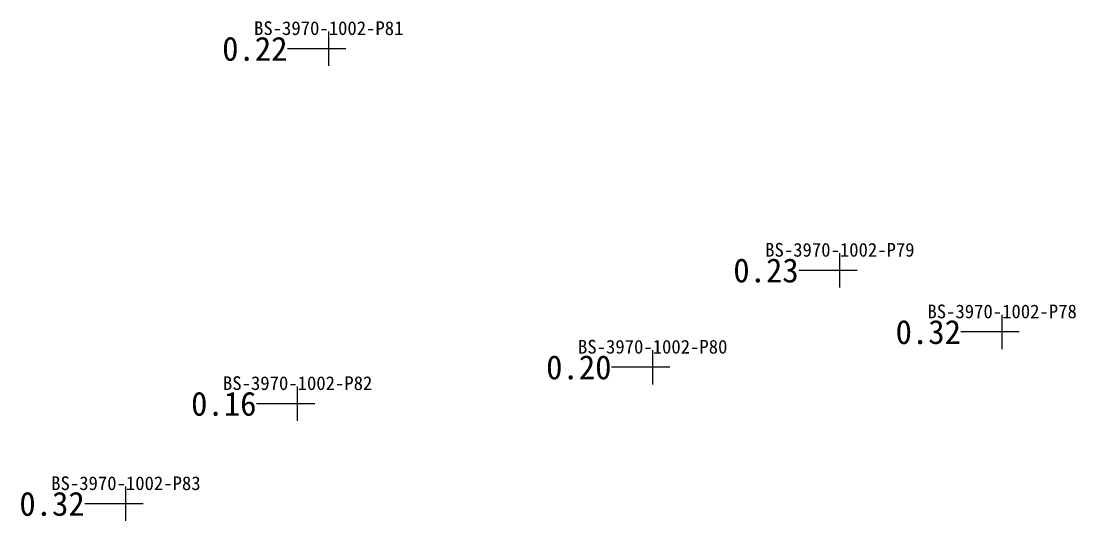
# Model space of a CAD drawing. Header units: inches. Extents: x 469771 to 470006, y 4349704 to 4349836.
# Drawn here: x 469974.82 to 470005.56, y 4349821.02 to 4349835.6 of the extents above; entities that cross this region are included whole.
import ezdxf
from ezdxf.enums import TextEntityAlignment as Align

# ---------------------------------------------------------------- set-up
doc = ezdxf.new("R2010")
doc.units = ezdxf.units.IN
doc.header["$MEASUREMENT"] = 0
for name, color, linetype, lineweight in [('点', 7, 'Continuous', 0), ('线条', 7, 'Continuous', 0), ('钻孔', 7, 'Continuous', 0)]:
    doc.layers.add(name, color=color, linetype=linetype, lineweight=lineweight)
doc.styles.add('3dmine_textStyle_2', font='', dxfattribs={"height": 1})
doc.styles.get('3dmine_textStyle_2').set_extended_font_data('SimSun-ExtB')

msp = doc.modelspace()

# ---------------------------------------------------------------- hatches: boundary and pattern name
at = {"layer": '钻孔', "linetype": 'Continuous', "lineweight": 0, "true_color": 0x808080, "extrusion": (0, 1, 0)}
for points in [[(-469984.789, 3960.149), (-469983.789, 3960.149), (-469983.789, 3968.149), (-469984.789, 3968.149)], [(-469999.684, 3959.598), (-469998.684, 3959.598), (-469998.684, 3967.598), (-469999.684, 3967.598)], [(-470004.413, 3960.319), (-470003.413, 3960.319), (-470003.413, 3967.319), (-470004.413, 3967.319)], [(-469994.23, 3960.447), (-469993.23, 3960.447), (-469993.23, 3968.447), (-469994.23, 3968.447)], [(-469983.883, 3959.681), (-469982.883, 3959.681), (-469982.883, 3969.681), (-469983.883, 3969.681)], [(-469978.878, 3960.219), (-469977.878, 3960.219), (-469977.878, 3970.219), (-469978.878, 3970.219)]]:
    msp.add_hatch(color=8, dxfattribs=at).paths.add_polyline_path(points, flags=0)

# ---------------------------------------------------------------- linework, layer by layer
at = {"layer": '点', "color": 138, "linetype": 'Continuous', "lineweight": 0, "true_color": 0x004c4c}
for points, elevation in [([(469983.789, 4349834.294), (469983.789, 4349835.294)], 3968.149), ([(469984.289, 4349834.794), (469983.289, 4349834.794)], 3968.149), ([(469998.684, 4349827.829), (469998.684, 4349828.829)], 3967.598), ([(469999.184, 4349828.329), (469998.184, 4349828.329)], 3967.598), ([(470003.413, 4349826.032), (470003.413, 4349827.032)], 3967.319), ([(470003.913, 4349826.532), (470002.913, 4349826.532)], 3967.319), ([(469993.23, 4349825.002), (469993.23, 4349826.002)], 3968.447), ([(469993.73, 4349825.502), (469992.73, 4349825.502)], 3968.447), ([(469982.883, 4349823.94), (469982.883, 4349824.94)], 3969.681), ([(469983.383, 4349824.44), (469982.383, 4349824.44)], 3969.681), ([(469977.878, 4349821.021), (469977.878, 4349822.021)], 3970.219), ([(469978.378, 4349821.521), (469977.378, 4349821.521)], 3970.219)]:
    msp.add_lwpolyline(points, dxfattribs=dict(at, elevation=elevation))
at = {"layer": '线条', "color": 138, "linetype": 'Continuous', "lineweight": 0, "true_color": 0x004c4c}
for points, elevation in [([(469983.789, 4349834.794), (469983.789, 4349834.794), (469983.789, 4349834.794)], 3968.149), ([(469998.684, 4349828.329), (469998.684, 4349828.329), (469998.684, 4349828.329)], 3967.598), ([(470003.413, 4349826.532), (470003.413, 4349826.532), (470003.413, 4349826.532)], 3967.319), ([(469993.23, 4349825.502), (469993.23, 4349825.502), (469993.23, 4349825.502)], 3968.447), ([(469982.883, 4349824.44), (469982.883, 4349824.44), (469982.883, 4349824.44)], 3969.681), ([(469977.878, 4349821.521), (469977.878, 4349821.521), (469977.878, 4349821.521)], 3970.219)]:
    msp.add_lwpolyline(points, dxfattribs=dict(at, elevation=elevation))
at = {"layer": '钻孔', "color": 8, "linetype": 'Continuous', "lineweight": 0, "true_color": 0x808080}
for points, elevation in [([(469983.789, 4349834.794), (469982.589, 4349834.794)], 3968.149), ([(469983.789, 4349834.794), (469982.589, 4349834.794)], 3960.149), ([(469998.684, 4349828.329), (469997.484, 4349828.329)], 3967.598), ([(469998.684, 4349828.329), (469997.484, 4349828.329)], 3959.598), ([(470003.413, 4349826.532), (470002.213, 4349826.532)], 3967.319), ([(470003.413, 4349826.532), (470002.213, 4349826.532)], 3960.319), ([(469993.23, 4349825.502), (469992.03, 4349825.502)], 3968.447), ([(469993.23, 4349825.502), (469992.03, 4349825.502)], 3960.447), ([(469982.883, 4349824.44), (469981.683, 4349824.44)], 3969.681), ([(469982.883, 4349824.44), (469981.683, 4349824.44)], 3959.681), ([(469977.878, 4349821.521), (469976.678, 4349821.521)], 3970.219), ([(469977.878, 4349821.521), (469976.678, 4349821.521)], 3960.219)]:
    msp.add_lwpolyline(points, dxfattribs=dict(at, elevation=elevation))

# ---------------------------------------------------------------- texts
at = {"layer": '钻孔', "color": 138, "linetype": 'Continuous', "lineweight": 0, "true_color": 0x004c4c, "style": '3dmine_textStyle_2'}
for s, p in [('BS-3970-1002-P81', (469983.789, 4349835.194, 3968.149)), ('BS-3970-1002-P79', (469998.684, 4349828.729, 3967.598)), ('BS-3970-1002-P78', (470003.413, 4349826.932, 3967.319)), ('BS-3970-1002-P80', (469993.23, 4349825.902, 3968.447)), ('BS-3970-1002-P82', (469982.883, 4349824.84, 3969.681)), ('BS-3970-1002-P83', (469977.878, 4349821.921, 3970.219))]:
    msp.add_text(s, height=0.4, dxfattribs=at).set_placement(p, align=Align.CENTER)
at = {"layer": '钻孔', "color": 8, "linetype": 'Continuous', "lineweight": 0, "true_color": 0x808080, "style": '3dmine_textStyle_2'}
for s, p in [('0.22', (469982.589, 4349834.794, 3964.149)), ('0.23', (469997.484, 4349828.329, 3963.598)), ('0.32', (470002.213, 4349826.532, 3963.819)), ('0.20', (469992.03, 4349825.502, 3964.447)), ('0.16', (469981.683, 4349824.44, 3964.681)), ('0.32', (469976.678, 4349821.521, 3965.219))]:
    msp.add_text(s, height=0.7, dxfattribs=at).set_placement(p, align=Align.MIDDLE_RIGHT)

doc.saveas('drawing.dxf')
